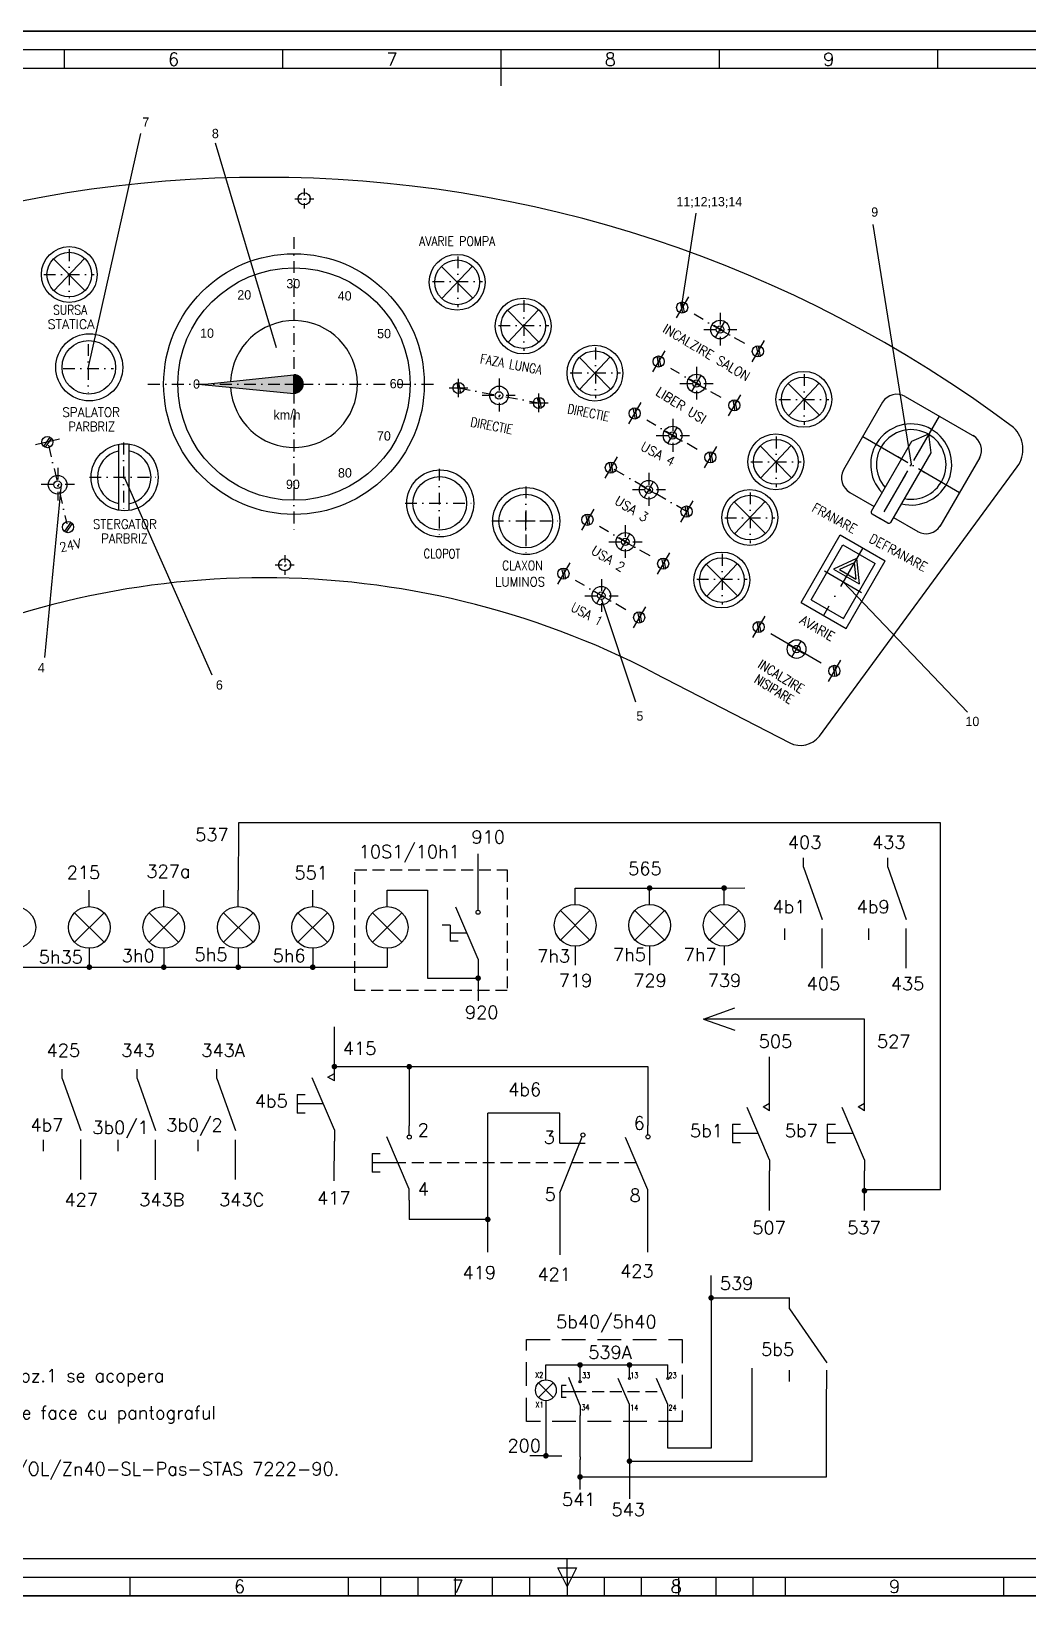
# Model space of a CAD drawing. Header units: millimetres. Extents: x 37 to 1354, y 67 to 1081.
# Drawn here: x 349.9 to 617.5, y 661.2 to 1081.2 of the extents above; entities that cross this region are included whole.
import ezdxf
from ezdxf.enums import TextEntityAlignment as Align

# ---------------------------------------------------------------- set-up
doc = ezdxf.new("R2010")
doc.units = ezdxf.units.MM
for name, pattern in [('ACAD_ISO10W100', [18, 12, -3, 0, -3]), ('DASHDOT2', [12.7, 6.35, -3.175, 0, -3.175]), ('DASHED2', [9.525, 6.35, -3.175]), ('HIDDEN2', [4.7625, 3.175, -1.5875])]:
    doc.linetypes.add(name, pattern=pattern)
for name, color, linetype in [('AXE', 1, 'DASHDOT2'), ('CONTUR', 3, 'Continuous'), ('COTE', 1, 'Continuous'), ('LIN_SUB', 7, 'Continuous')]:
    doc.layers.add(name, color=color, linetype=linetype)
doc.styles.add('ISO', font='SIMPLEX.shx')
doc.styles.add('ISOCP', font='SIMPLEX.SHX')
doc.styles.add('ROMANS', font='romans', dxfattribs={"width": 0.8})
doc.styles.add('simplex', font='simplex.shx', dxfattribs={"width": 0.8})

msp = doc.modelspace()

# ---------------------------------------------------------------- hatches: boundary and pattern name
for points in [[(420.459, 984.02), (420.459, 989.02), (395.679, 986.446)], [(420.459, 989.02), (420.459, 986.52), (422.959, 986.52, 0.4142136)], [(422.959, 986.52), (420.459, 986.52), (420.459, 984.02, 0.4142136)]]:
    msp.add_hatch(color=1).paths.add_polyline_path(points)

# ---------------------------------------------------------------- linework, layer by layer
at = {"color": 240}
for p, q in [((878.055, 1081.233), (37.055, 1081.233)), ((37.055, 1081.233), (631.055, 1081.233)), ((199.762, 1081.233), (675.262, 1081.233)), ((873.055, 1076.233), (42.055, 1076.233)), ((42.055, 666.233), (873.055, 666.233)), ((37.055, 661.233), (878.055, 661.233)), ((957.055, 661.233), (37.055, 661.233))]:
    msp.add_line(p, q, dxfattribs=at)
at = {"color": 70}
for p, q in [((358.798, 1071.233), (358.798, 1076.233)), ((417.438, 1071.233), (417.438, 1076.233)), ((476.078, 1066.579), (476.078, 1076.233)), ((534.718, 1071.233), (534.718, 1076.233)), ((593.358, 1071.233), (593.358, 1076.233)), ((868.055, 1071.233), (47.055, 1071.233)), ((47.055, 671.233), (868.055, 671.233)), ((493.799, 663.733), (491.299, 668.733)), ((491.299, 668.733), (496.299, 668.733)), ((493.799, 666.233), (493.799, 671.233)), ((496.299, 668.733), (493.799, 663.733)), ((376.499, 661.233), (376.499, 666.233)), ((435.139, 661.233), (435.139, 666.233)), ((435.139, 661.233), (435.139, 666.233)), ((443.799, 661.233), (443.799, 666.233)), ((453.799, 661.233), (453.799, 666.233)), ((463.799, 661.233), (463.799, 666.233)), ((473.799, 661.233), (473.799, 666.233)), ((483.799, 661.233), (483.799, 666.233)), ((493.799, 666.233), (493.799, 661.233)), ((503.799, 661.233), (503.799, 666.233)), ((513.799, 661.233), (513.799, 666.233)), ((523.799, 661.233), (523.799, 666.233)), ((533.799, 661.233), (533.799, 666.233)), ((543.799, 661.233), (543.799, 666.233)), ((552.419, 661.233), (552.419, 666.233)), ((552.419, 661.233), (552.419, 666.233)), ((611.059, 661.233), (611.059, 666.233))]:
    msp.add_line(p, q, dxfattribs=at)
at = {"color": 1}
for p, q in [((365.215, 990.73), (379.343, 1053.752)), ((415.762, 996.271), (399.392, 1051.185)), ((524.493, 1007.052), (528.469, 1032.371)), ((586.27, 965.055), (575.948, 1029.38)), ((532.704, 1002.408), (537.034, 999.908)), ((533.619, 998.992), (536.119, 1003.323)), ((395.679, 986.446), (420.459, 989.02)), ((420.459, 984.02), (420.459, 989.02)), ((420.459, 984.02), (420.459, 989.02)), ((420.459, 984.02), (420.459, 989.02)), ((420.459, 984.02), (420.459, 989.02)), ((464.643, 982.972), (464.643, 987.972)), ((526.381, 987.908), (530.711, 985.408)), ((527.296, 984.492), (529.796, 988.823)), ((395.679, 986.446), (420.459, 984.02)), ((417.959, 986.52), (422.959, 986.52)), ((417.959, 986.52), (422.959, 986.52)), ((417.959, 986.52), (422.959, 986.52)), ((417.959, 986.52), (422.959, 986.52)), ((462.143, 985.472), (467.143, 985.472)), ((486.233, 978.96), (486.233, 983.96)), ((483.733, 981.46), (488.733, 981.46)), ((520.87, 970.554), (523.37, 974.884)), ((519.955, 973.969), (524.286, 971.469)), ((357.978, 959.606), (353.499, 913.119)), ((374.86, 961.52), (398.438, 908.427)), ((513.541, 959.408), (517.871, 956.908)), ((514.456, 955.992), (516.956, 960.323)), ((507.27, 945.408), (511.6, 942.908)), ((508.185, 941.992), (510.685, 946.323)), ((562.961, 936.365), (572.887, 930.557)), ((567.924, 933.461), (601.277, 898.47)), ((500.821, 930.969), (505.151, 928.469)), ((501.736, 927.554), (504.236, 931.884)), ((503.013, 928.719), (512.13, 901.241)), ((553.25, 916.627), (557.58, 914.127)), ((554.165, 913.212), (556.665, 917.542)), ((405.589, 868.747), (405.491, 850.639)), ((594.101, 868.747), (405.589, 868.747)), ((594.101, 770.33), (594.101, 868.747)), ((469.897, 849.111), (469.897, 860.418)), ((445.491, 850.639), (456.351, 850.639)), ((456.351, 850.639), (456.351, 827.032)), ((469.897, 845.273), (469.897, 849.111)), ((495.963, 851.219), (535.963, 851.219)), ((535.963, 851.219), (541.482, 851.246)), ((462.397, 841.24), (460.219, 841.24)), ((462.397, 841.24), (462.397, 836.981)), ((466.897, 839.111), (462.397, 839.111)), ((464.576, 836.981), (462.397, 836.981)), ((469.897, 832.111), (469.897, 829.111)), ((456.351, 827.032), (469.897, 827.032)), ((573.649, 770.33), (594.101, 770.33))]:
    msp.add_line(p, q, dxfattribs=at)
at = {"color": 2}
for p, q in [((524.203, 1008.495), (524.783, 1005.609)), ((524.693, 1008.58), (525.272, 1005.693)), ((524.693, 1008.58), (525.272, 1005.693)), ((544.589, 996.717), (545.168, 993.831)), ((545.078, 996.802), (545.658, 993.915)), ((517.88, 993.995), (518.46, 991.109)), ((518.37, 994.08), (518.949, 991.193)), ((518.37, 994.08), (518.949, 991.193)), ((464.146, 986.888), (464.726, 984.001)), ((464.636, 986.972), (465.216, 984.086)), ((464.636, 986.972), (465.216, 984.086)), ((485.791, 982.875), (486.371, 979.988)), ((486.281, 982.959), (486.861, 980.073)), ((584.596, 983.182), (603.181, 972.452)), ((511.455, 980.056), (512.035, 977.17)), ((511.944, 980.141), (512.524, 977.255)), ((511.944, 980.141), (512.524, 977.255)), ((538.266, 982.217), (538.845, 979.331)), ((538.755, 982.302), (539.335, 979.415)), ((578.529, 981.649), (568.03, 963.461)), ((354.911, 972.278), (353.226, 969.864)), ((355.311, 971.983), (353.626, 969.569)), ((355.311, 971.983), (353.626, 969.569)), ((373.314, 970.426), (373.317, 952.565)), ((376.104, 970.426), (376.102, 952.565)), ((586.294, 971.078), (575.482, 952.352)), ((590.875, 973.032), (586.294, 971.078)), ((590.875, 973.032), (591.474, 968.088)), ((531.84, 968.279), (532.42, 965.392)), ((532.33, 968.363), (532.91, 965.477)), ((591.474, 968.088), (580.665, 949.361)), ((604.606, 966.816), (593.924, 948.312)), ((505.04, 965.495), (505.62, 962.609)), ((505.53, 965.58), (506.109, 962.693)), ((505.53, 965.58), (506.109, 962.693)), ((525.426, 953.717), (526.005, 950.831)), ((525.915, 953.802), (526.495, 950.915)), ((569.735, 957.44), (576.248, 953.679)), ((360.495, 949.407), (358.811, 946.993)), ((498.769, 951.495), (499.349, 948.609)), ((499.259, 951.58), (499.838, 948.693)), ((499.259, 951.58), (499.838, 948.693)), ((575.718, 951.665), (577.861, 950.428)), ((579.952, 949.221), (577.809, 950.458)), ((581.43, 950.687), (587.958, 946.919)), ((360.895, 949.112), (359.21, 946.698)), ((556.612, 927.868), (567.112, 946.054)), ((567.112, 946.054), (579.236, 939.054)), ((559.344, 928.6), (567.843, 943.32)), ((567.843, 943.32), (576.503, 938.32)), ((492.32, 937.056), (492.9, 934.17)), ((492.81, 937.141), (493.389, 934.255)), ((492.81, 937.141), (493.389, 934.255)), ((519.155, 939.717), (519.734, 936.831)), ((519.644, 939.802), (520.224, 936.915)), ((568.004, 923.6), (576.503, 938.32)), ((568.736, 920.868), (579.236, 939.054)), ((559.344, 928.6), (568.004, 923.6)), ((512.706, 925.279), (513.285, 922.392)), ((513.195, 925.363), (513.775, 922.477)), ((556.612, 927.868), (568.736, 920.868)), ((544.75, 922.715), (545.329, 919.828)), ((545.239, 922.799), (545.819, 919.913)), ((545.239, 922.799), (545.819, 919.913)), ((565.135, 910.937), (565.715, 908.05)), ((565.625, 911.022), (566.204, 908.135)), ((530.441, 816.059), (538.817, 819.047)), ((530.441, 816.059), (538.817, 813.072)), ((573.659, 816.059), (530.441, 816.059)), ((573.659, 805.966), (573.659, 816.059))]:
    msp.add_line(p, q, dxfattribs=at)
at = {"color": 1, "linetype": 'HIDDEN2'}
for p, q in [((436.802, 856.072), (477.701, 856.072)), ((436.802, 823.691), (436.802, 856.072)), ((477.701, 856.072), (477.701, 823.691)), ((477.701, 823.691), (436.802, 823.691)), ((512.431, 777.451), (448.39, 777.451)), ((495.77, 716.046), (519.335, 716.046))]:
    msp.add_line(p, q, dxfattribs=at)
at = {"color": 1, "linetype": 'DASHED2'}
for p, q in [((482.893, 730.048), (524.712, 730.048)), ((482.893, 708.047), (482.893, 730.048)), ((524.712, 730.048), (524.712, 708.047)), ((524.712, 708.047), (482.893, 708.047))]:
    msp.add_line(p, q, dxfattribs=at)
at = {"color": 1, "const_width": 0.75}
for points in [[(515.588, 851.219, 1), (516.338, 851.219, 1)], [(535.588, 851.219, 1), (536.338, 851.219, 1)], [(469.525, 827.032, 1), (470.275, 827.032, 1)]]:
    msp.add_lwpolyline(points, format="xyb", close=True, dxfattribs=at)
at = {"color": 1, "flags": 128}
msp.add_lwpolyline([(469.897, 832.111), (463.897, 846.111)], dxfattribs=at)
at = {"color": 2, "const_width": 0.75}
msp.add_lwpolyline([(573.274, 769.955, 1), (574.024, 769.955, 1)], format="xyb", close=True, dxfattribs=at)
at = {"color": 2}
for centre, radius in [((360.117, 1015.923), 7.5), ((420.459, 986.52), 35), ((464.273, 1013.848), 7.5), ((482.023, 1002.098), 7.5), ((524.7, 1007.08), 1.5), ((365.491, 991.012), 9), ((534.869, 1001.158), 2.5), ((534.869, 1001.158), 1), ((501.273, 989.444), 7.5), ((545.03, 995.303), 1.5), ((518.377, 992.58), 1.5), ((528.546, 986.658), 2.5), ((528.546, 986.658), 1), ((557.363, 982.423), 7.5), ((464.643, 985.472), 1.5), ((475.505, 983.473), 2.5), ((475.505, 983.473), 1), ((486.233, 981.46), 1.5), ((511.952, 978.641), 1.5), ((538.707, 980.803), 1.5), ((522.12, 972.719), 2.5), ((354.232, 970.941), 1.5), ((374.985, 961.496), 9), ((522.12, 972.719), 1), ((549.863, 965.657), 7.5), ((532.282, 966.864), 1.5), ((356.983, 959.5), 2.5), ((459.735, 954.496), 9), ((505.537, 964.08), 1.5), ((356.983, 959.5), 1), ((482.835, 949.746), 9), ((515.706, 958.158), 2.5), ((515.706, 958.158), 1), ((542.869, 950.68), 7.5), ((525.867, 952.303), 1.5), ((359.778, 948.11), 1.5), ((499.266, 950.08), 1.5), ((509.435, 944.158), 2.5), ((509.435, 944.158), 1), ((535.369, 933.914), 7.5), ((492.817, 935.641), 1.5), ((519.596, 938.303), 1.5), ((502.986, 929.719), 2.5), ((502.986, 929.719), 1), ((513.147, 923.864), 1.5), ((545.247, 921.299), 1.5), ((555.415, 915.377), 2.5), ((555.415, 915.377), 1), ((565.577, 909.522), 1.5)]:
    msp.add_circle(centre, radius, dxfattribs=at)
at = {"color": 1}
for centre, radius in [((420.459, 986.52), 31.204), ((469.897, 844.727), 0.546)]:
    msp.add_circle(centre, radius, dxfattribs=at)
for radius, start, end in [(17.028, 182.81118, 177.53366), (2.5, 270, 90)]:
    msp.add_arc((420.459, 986.52), radius, start, end, dxfattribs=at)
at = {"color": 2}
for centre, radius, start, end in [((582.353, 979.287), 4.495, 59.93462, 148.30258), ((600.57, 968.794), 4.495, 331.81094, 60.1789), ((374.86, 961.49), 7.2, 102.70103, 257.62063), ((374.86, 961.49), 7.2, 280.11835, 80.04829), ((571.987, 961.329), 4.495, 151.6972, 240.0719), ((576.013, 952.151), 0.568, 159.20246, 238.68162), ((580.224, 949.72), 0.568, 241.3249, 320.80406), ((590.193, 950.818), 4.495, 239.82762, 328.19559)]:
    msp.add_arc(centre, radius, start, end, dxfattribs=at)
at = {"layer": 'AXE', "color": 1, "linetype": 'DASHDOT2', "ltscale": 0.3}
for p, q in [((423.209, 1039.019), (423.209, 1033.701)), ((420.655, 1036.27), (425.771, 1036.27)), ((415.371, 938.02), (420.542, 938.02)), ((417.959, 940.604), (417.959, 935.331))]:
    msp.add_line(p, q, dxfattribs=at)
at = {"layer": 'AXE', "color": 1, "linetype": 'DASHDOT2', "ltscale": 0.5}
for p, q in [((420.459, 1026.001), (420.459, 988.52)), ((360.117, 1022.698), (360.117, 1009.622)), ((464.459, 1020.808), (464.459, 1007.2)), ((353.275, 1015.911), (366.78, 1015.911)), ((457.617, 1014.02), (471.122, 1014.02)), ((482.209, 1009.058), (482.209, 995.45)), ((541.496, 997.374), (527.938, 1005.245)), ((534.896, 1005.661), (534.896, 996.872)), ((475.367, 1002.27), (488.872, 1002.27)), ((530.482, 1001.205), (539.413, 1001.205)), ((365.215, 997.245), (365.215, 984.216)), ((501.459, 996.308), (501.459, 982.7)), ((358.462, 990.73), (371.967, 990.73)), ((475.533, 987.976), (475.533, 979.187)), ((494.617, 989.52), (508.122, 989.52)), ((535.173, 982.874), (521.615, 990.745)), ((528.522, 991.161), (528.522, 982.372)), ((557.459, 989.192), (557.459, 975.584)), ((381.238, 986.52), (418.459, 986.52)), ((420.459, 984.52), (420.459, 947.237)), ((422.459, 986.52), (459.37, 986.52)), ((464.643, 985.472), (486.233, 981.46)), ((470.957, 983.52), (479.888, 983.52)), ((524.108, 986.705), (533.039, 986.705)), ((550.617, 982.404), (564.122, 982.404)), ((528.747, 968.935), (515.19, 976.807)), ((522.148, 977.161), (522.148, 968.372)), ((374.709, 970.801), (374.709, 952.179)), ((517.733, 972.705), (526.665, 972.705)), ((549.959, 972.442), (549.959, 958.834)), ((354.551, 970.124), (359.459, 949.014)), ((582.57, 967.039), (589.889, 962.813)), ((588.417, 968.774), (583.985, 961.098)), ((357.001, 964.062), (357.001, 955.273)), ((459.459, 963.801), (459.459, 945.179)), ((525.879, 952.314), (505.556, 964.114)), ((515.733, 962.661), (515.733, 953.872)), ((543.117, 965.654), (556.622, 965.654)), ((352.587, 959.606), (361.518, 959.606)), ((365.545, 961.52), (384.175, 961.52)), ((482.709, 959.051), (482.709, 940.429)), ((511.319, 958.205), (520.25, 958.205)), ((450.295, 954.52), (468.925, 954.52)), ((542.959, 957.442), (542.959, 943.834)), ((473.545, 949.77), (492.175, 949.77)), ((536.117, 950.654), (549.622, 950.654)), ((516.062, 940.374), (502.504, 948.245)), ((509.411, 948.661), (509.411, 939.872)), ((504.997, 944.205), (513.928, 944.205)), ((535.459, 940.942), (535.459, 927.334)), ((509.613, 925.935), (496.055, 933.807)), ((503.013, 934.161), (503.013, 925.372)), ((528.617, 934.154), (542.122, 934.154)), ((498.599, 929.705), (507.53, 929.705))]:
    msp.add_line(p, q, dxfattribs=at)
at = {"layer": 'AXE', "color": 1, "linetype": 'ACAD_ISO10W100'}
for p, q in [((573.21, 972.435), (599.192, 957.437)), ((485.209, 949.74), (480.209, 949.74)), ((482.709, 947.24), (482.709, 952.24))]:
    msp.add_line(p, q, dxfattribs=at)
at = {"layer": 'CONTUR', "color": 3}
for p, q in [((561.558, 891.989), (614.66, 964.281)), ((517.069, 909.042), (553.584, 890.19)), ((557.306, 856.816), (557.306, 859.316)), ((557.306, 856.816), (562.278, 842.806)), ((579.892, 856.816), (579.892, 859.316)), ((579.892, 856.816), (584.865, 842.806)), ((358.237, 800.098), (358.237, 802.598)), ((378.31, 800.094), (378.31, 802.594)), ((399.774, 800.094), (399.774, 802.594)), ((431.306, 799.452), (431.306, 803.289)), ((358.237, 800.098), (363.21, 786.088)), ((378.31, 800.094), (383.282, 786.084)), ((399.774, 800.094), (404.746, 786.084)), ((429.574, 800.452), (431.306, 801.452)), ((431.306, 799.452), (429.574, 800.452)), ((548.172, 791.451), (548.172, 795.289)), ((573.659, 791.451), (573.659, 795.289)), ((546.44, 792.451), (548.172, 793.451)), ((548.172, 791.451), (546.44, 792.451)), ((571.927, 792.451), (573.659, 793.451)), ((573.659, 791.451), (571.927, 792.451)), ((431.306, 786.289), (431.306, 783.289)), ((431.285, 772.621), (431.306, 783.289)), ((451.407, 770.41), (445.407, 784.41)), ((491.835, 769.409), (497.835, 784.409)), ((515.521, 770.242), (509.521, 784.242)), ((548.172, 778.289), (548.172, 775.289)), ((573.659, 778.289), (573.659, 775.289)), ((553.514, 738.249), (553.514, 741.249)), ((497.269, 712.299), (494.269, 719.799)), ((510.553, 712.546), (507.553, 719.546)), ((520.836, 712.544), (517.836, 719.544))]:
    msp.add_line(p, q, dxfattribs=at)
at = {"layer": 'CONTUR', "color": 3, "flags": 128}
for points in [[(431.306, 786.289), (425.306, 800.289)], [(548.172, 778.289), (542.172, 792.289)], [(573.659, 778.289), (567.659, 792.289)], [(491.835, 782.731), (498.665, 782.731)], [(553.514, 738.249), (563.514, 723.749)]]:
    msp.add_lwpolyline(points, dxfattribs=at)
at = {"layer": 'CONTUR', "color": 3}
for centre, radius in [((423.209, 1036.27), 1.625), ((417.959, 938.02), 1.625), ((498.038, 784.916), 0.546), ((451.407, 784.363), 0.546), ((515.521, 784.43), 0.546)]:
    msp.add_circle(centre, radius, dxfattribs=at)
for centre, radius, start, end in [((412.459, 707.02), 335, 53.08859, 126.91141), ((608.209, 969.013), 8, 323.73923, 47.11691), ((412.459, 707.02), 227.5, 62.62418, 117.37582), ((556.459, 896.02), 6.5, 243.75189, 321.66603)]:
    msp.add_arc(centre, radius, start, end, dxfattribs=at)
at = {"layer": 'COTE', "color": 7, "linetype": 'Continuous'}
for p, q in [((420.459, 984.52), (420.459, 988.52)), ((418.459, 986.52), (422.459, 986.52))]:
    msp.add_line(p, q, dxfattribs=at)
at = {"layer": 'COTE', "color": 1}
for p, q in [((365.491, 846.239), (365.491, 850.639)), ((385.491, 846.239), (385.491, 850.639)), ((405.491, 846.239), (405.491, 850.639)), ((425.491, 846.239), (425.491, 850.639)), ((445.491, 846.239), (445.491, 850.639)), ((495.963, 846.819), (495.963, 851.219)), ((515.963, 846.819), (515.963, 851.219)), ((535.963, 846.819), (535.963, 851.219)), ((369.451, 836.679), (361.531, 844.599)), ((369.451, 844.599), (361.531, 836.679)), ((389.451, 836.679), (381.531, 844.599)), ((389.451, 844.599), (381.531, 836.679)), ((409.451, 844.599), (401.531, 836.679)), ((409.451, 836.679), (401.531, 844.599)), ((429.451, 836.679), (421.531, 844.599)), ((429.451, 844.599), (421.531, 836.679)), ((449.451, 844.599), (441.531, 836.679)), ((449.451, 836.679), (441.531, 844.599)), ((499.923, 845.179), (492.004, 837.259)), ((499.923, 837.259), (492.004, 845.179)), ((519.923, 837.259), (512.004, 845.179)), ((519.923, 845.179), (512.004, 837.259)), ((539.923, 837.259), (532.004, 845.179)), ((539.923, 845.179), (532.004, 837.259)), ((365.491, 835.039), (365.491, 829.981)), ((385.491, 835.039), (385.491, 829.971)), ((405.491, 835.039), (405.491, 829.962)), ((425.491, 835.039), (425.491, 829.952)), ((445.491, 835.039), (445.491, 829.942)), ((495.963, 835.619), (495.963, 830.513)), ((515.963, 835.619), (515.963, 830.523)), ((535.963, 835.619), (535.963, 830.513)), ((234.016, 830.045), (445.491, 829.942))]:
    msp.add_line(p, q, dxfattribs=at)
at = {"layer": 'COTE', "color": 1, "const_width": 0.75}
for points in [[(365.115, 829.981, 1), (365.865, 829.981, 1)], [(385.116, 829.971, 1), (385.866, 829.971, 1)], [(405.116, 829.971, 1), (405.866, 829.971, 1)], [(425.116, 829.971, 1), (425.866, 829.971, 1)]]:
    msp.add_lwpolyline(points, format="xyb", close=True, dxfattribs=at)
at = {"layer": 'COTE', "color": 1}
for centre in [(345.491, 840.639), (365.491, 840.639), (385.491, 840.639), (405.491, 840.639), (425.491, 840.639), (445.491, 840.639), (495.963, 841.219), (515.963, 841.219), (535.963, 841.219)]:
    msp.add_circle(centre, 5.6, dxfattribs=at)
at = {"layer": 'LIN_SUB', "color": 1}
for p, q in [((355.901, 1020.179), (364.334, 1011.642)), ((364.227, 1020.269), (356.008, 1011.526)), ((460.057, 1018.104), (468.489, 1009.566)), ((468.383, 1018.194), (460.163, 1009.451)), ((526.38, 1009.974), (523.074, 1004.281)), ((477.807, 1006.354), (486.239, 997.816)), ((486.133, 1006.444), (477.913, 997.701)), ((520.057, 995.474), (516.751, 989.781)), ((546.703, 998.175), (543.397, 992.481)), ((497.057, 993.7), (505.489, 985.162)), ((505.383, 993.79), (497.163, 985.046)), ((540.38, 983.675), (537.074, 977.981)), ((553.147, 986.679), (561.579, 978.142)), ((561.473, 986.769), (553.253, 978.026)), ((513.632, 981.536), (510.326, 975.842)), ((357.485, 971.728), (351.086, 970.181)), ((507.217, 966.974), (503.911, 961.281)), ((533.955, 969.736), (530.649, 964.043)), ((545.647, 969.913), (554.079, 961.375)), ((553.973, 970.003), (545.753, 961.26)), ((527.54, 955.175), (524.234, 949.481)), ((538.653, 954.936), (547.085, 946.398)), ((546.979, 955.026), (538.76, 946.283)), ((500.946, 952.974), (497.64, 947.281)), ((521.269, 941.175), (517.963, 935.481)), ((494.497, 938.536), (491.191, 932.842)), ((531.153, 938.17), (539.585, 929.632)), ((539.479, 938.259), (531.26, 929.516)), ((571.552, 939.676), (565.376, 936.841)), ((565.376, 936.841), (572.27, 932.861)), ((570.89, 938.543), (566.937, 936.729)), ((566.937, 936.729), (571.349, 934.182)), ((570.89, 938.543), (571.349, 934.182)), ((571.552, 939.676), (572.27, 932.861)), ((514.82, 926.736), (511.514, 921.043)), ((546.927, 924.194), (543.621, 918.5)), ((562.042, 911.593), (548.485, 919.465)), ((567.249, 912.394), (563.944, 906.701)), ((469.897, 829.111), (469.906, 820.943))]:
    msp.add_line(p, q, dxfattribs=at)
at = {"layer": 'LIN_SUB', "color": 1, "linetype": 'ACAD_ISO10W100'}
for p, q in [((593.7, 977.926), (578.839, 952.183)), ((573.174, 942.554), (562.674, 924.368))]:
    msp.add_line(p, q, dxfattribs=at)
at = {"layer": 'LIN_SUB', "color": 2}
for p, q in [((552.267, 837.326), (552.273, 840.326)), ((562.252, 829.718), (562.273, 840.386)), ((562.267, 837.306), (562.273, 840.306)), ((574.854, 837.326), (574.86, 840.326)), ((584.839, 829.718), (584.86, 840.386)), ((584.854, 837.306), (584.86, 840.306)), ((431.306, 803.267), (431.327, 813.935)), ((431.306, 803.267), (515.521, 803.267)), ((451.407, 803.267), (451.407, 787.41)), ((515.521, 803.267), (515.521, 787.477)), ((548.172, 795.267), (548.193, 805.935)), ((573.659, 795.289), (573.659, 805.966)), ((421.306, 795.789), (421.306, 790.789)), ((421.306, 795.789), (423.485, 795.789)), ((428.306, 793.289), (421.306, 793.289)), ((423.485, 790.789), (421.306, 790.789)), ((491.835, 790.761), (472.495, 790.761)), ((472.495, 753.444), (472.495, 790.761)), ((491.835, 786.409), (491.835, 790.761)), ((451.407, 784.91), (451.407, 787.41)), ((491.835, 782.731), (491.835, 786.409)), ((515.521, 784.977), (515.521, 787.477)), ((538.172, 787.789), (538.172, 782.789)), ((538.172, 787.789), (540.35, 787.789)), ((563.659, 787.789), (563.659, 782.789)), ((563.659, 787.789), (565.838, 787.789)), ((353.199, 780.608), (353.205, 783.608)), ((363.184, 772.999), (363.205, 783.667)), ((363.199, 780.588), (363.205, 783.588)), ((373.271, 780.604), (373.277, 783.604)), ((383.256, 772.916), (383.277, 783.584)), ((383.271, 780.584), (383.277, 783.584)), ((394.735, 780.604), (394.741, 783.604)), ((404.72, 772.995), (404.741, 783.663)), ((404.735, 780.584), (404.741, 783.584)), ((545.172, 785.289), (538.172, 785.289)), ((540.35, 782.789), (538.172, 782.789)), ((570.659, 785.289), (563.659, 785.289)), ((565.838, 782.789), (563.659, 782.789)), ((441.407, 779.91), (441.407, 774.91)), ((441.407, 779.91), (443.586, 779.91)), ((448.407, 777.41), (441.407, 777.41)), ((443.586, 774.91), (441.407, 774.91)), ((548.151, 764.621), (548.172, 775.289)), ((573.638, 764.621), (573.659, 775.289)), ((451.407, 767.41), (451.407, 770.41)), ((491.835, 769.409), (491.838, 762.315)), ((515.521, 753.444), (515.521, 770.242)), ((451.407, 767.41), (451.407, 762.252)), ((472.495, 762.252), (451.407, 762.252)), ((491.838, 762.315), (491.842, 752.782)), ((532.471, 741.201), (532.471, 747.239)), ((532.471, 741.201), (532.471, 700.815)), ((532.471, 741.201), (535.829, 741.201)), ((535.829, 741.201), (553.514, 741.201)), ((488.106, 723.183), (520.836, 723.183)), ((488.106, 719.19), (488.106, 723.183)), ((497.269, 720.799), (497.269, 723.183)), ((510.553, 719.796), (510.553, 723.183)), ((520.836, 719.794), (520.836, 723.183)), ((490.086, 718.37), (486.126, 714.41)), ((490.086, 714.41), (486.126, 718.37)), ((497.269, 718.96), (497.269, 720.799)), ((543.493, 711.65), (543.514, 722.318)), ((543.514, 718.749), (543.514, 721.749)), ((553.514, 718.749), (553.514, 721.749)), ((563.494, 711.65), (563.514, 721.749)), ((563.514, 718.749), (563.514, 721.749)), ((493.521, 717.657), (492.271, 717.657)), ((492.271, 717.657), (492.271, 714.431)), ((492.271, 716.044), (495.77, 716.046)), ((493.521, 714.431), (492.271, 714.431)), ((488.106, 713.59), (488.106, 711.39)), ((488.106, 711.39), (488.106, 698.804)), ((497.269, 712.299), (497.269, 710.799)), ((497.269, 710.799), (497.269, 709.574)), ((510.553, 711.046), (510.553, 712.546)), ((510.553, 697.348), (510.553, 711.328)), ((520.836, 711.044), (520.836, 712.544)), ((520.836, 700.815), (520.836, 711.326)), ((543.493, 697.348), (543.493, 711.66)), ((563.494, 697.348), (563.494, 711.65)), ((497.269, 698.502), (497.269, 709.574)), ((488.106, 698.804), (483.823, 698.807)), ((488.106, 698.804), (492.389, 698.807)), ((497.269, 698.502), (497.269, 697.814)), ((497.269, 689.773), (497.269, 697.814)), ((510.553, 697.348), (543.493, 697.348)), ((510.553, 697.348), (510.553, 687.227)), ((532.471, 700.815), (520.836, 700.815)), ((520.836, 697.348), (521.211, 697.348)), ((563.491, 693.119), (563.494, 697.348)), ((497.644, 693.119), (548.397, 693.119)), ((548.397, 693.119), (563.491, 693.119))]:
    msp.add_line(p, q, dxfattribs=at)
at = {"layer": 'LIN_SUB', "color": 2, "const_width": 0.75}
for points in [[(430.931, 803.289, 1), (431.681, 803.289, 1)], [(451.032, 803.267, 1), (451.782, 803.267, 1)], [(472.12, 762.252, 1), (472.87, 762.252, 1)], [(532.096, 741.201, 1), (532.846, 741.201, 1)], [(496.894, 723.183, 1), (497.644, 723.183, 1)], [(510.178, 723.183, 1), (510.928, 723.183, 1)], [(487.729, 698.804, 1), (488.479, 698.804, 1)], [(510.178, 697.348, 1), (510.928, 697.348, 1)], [(496.894, 693.119, 1), (497.644, 693.119, 1)]]:
    msp.add_lwpolyline(points, format="xyb", close=True, dxfattribs=at)
at = {"layer": 'LIN_SUB', "color": 1}
for centre, radius in [((360.117, 1015.911), 6), ((464.273, 1013.835), 6), ((482.023, 1002.085), 6), ((365.365, 991.006), 7.2), ((501.273, 989.431), 6), ((557.363, 982.41), 6), ((549.863, 965.644), 6), ((459.61, 954.49), 7.2), ((482.709, 949.74), 7.2), ((542.869, 950.667), 6), ((535.369, 933.901), 6)]:
    msp.add_circle(centre, radius, dxfattribs=at)
at = {"layer": 'LIN_SUB', "color": 2}
for centre, radius in [((488.106, 716.39), 2.8), ((497.269, 718.687), 0.273), ((510.553, 719.523), 0.273), ((520.836, 719.521), 0.273)]:
    msp.add_circle(centre, radius, dxfattribs=at)
at = {"layer": 'LIN_SUB', "color": 1}
for radius, start, end in [(10.89, 255.94775, 224.05877), (9.348, 258.66641, 221.34011)]:
    msp.add_arc((586.201, 964.936), radius, start, end, dxfattribs=at)

# ---------------------------------------------------------------- texts
at = {"color": 50, "style": 'ISO'}
for s, p in [('6', (388.118, 1073.711)), ('7', (446.758, 1073.711)), ('8', (505.398, 1073.711)), ('9', (564.038, 1073.711)), ('6', (405.819, 663.711)), ('7', (464.459, 663.711)), ('8', (523.099, 663.711)), ('9', (581.739, 663.711))]:
    msp.add_text(s, height=3.5, dxfattribs=at).set_placement(p, align=Align.MIDDLE)
at = {"color": 1}
for s, p in [('7', (379.737, 1055.59)), ('8', (398.413, 1052.541)), ('11;12;13;14', (523.147, 1034.237)), ('9', (575.47, 1031.453)), ('4', (351.674, 909.116)), ('6', (399.492, 904.495)), ('5', (512.407, 896.161)), ('10', (600.774, 894.699))]:
    msp.add_text(s, height=2.5, dxfattribs=at).set_placement(p)
at = {"color": 2}
for s, p in [('30', (418.416, 1012.228)), ('20', (405.243, 1009.221)), ('40', (432.206, 1008.958)), ('10', (395.247, 998.937)), ('50', (442.79, 998.83)), ('0', (393.352, 985.283)), ('60', (446.155, 985.391)), ('km/h', (414.96, 976.977)), ('70', (442.741, 971.354)), ('80', (432.27, 961.435)), ('90', (418.301, 958.35))]:
    msp.add_text(s, height=2.5, dxfattribs=at).set_placement(p)
at = {"layer": 'COTE', "color": 1, "linetype": 'Continuous', "style": 'simplex'}
for s, width, p, p2 in [('AVARIE POMPA', 0.729706, (454.076, 1023.644), (474.49, 1023.644)), ('SURSA', 0.775108, (355.766, 1005.181), (364.901, 1005.181)), ('SPALATOR', 0.836127, (358.227, 977.716), (373.756, 977.716)), ('STERGATOR', 0.821048, (366.504, 947.665), (383.609, 947.665)), ('PARBRIZ', 0.825839, (368.688, 943.807), (381.272, 943.807))]:
    msp.add_text(s, height=2.5, dxfattribs=dict(at, width=width)).set_placement(p, p2, align=Align.FIT)
for s, rotation, width, p, p2 in [('STATICA', 360, 0.85941, (354.284, 1001.324), (366.869, 1001.324)), ('INCALZIRE SALON', 329.42032, 0.812797, (519.254, 1000.622), (541.913, 987.233)), ('FAZA LUNGA', 349.39427, 0.70757, (470.291, 992.15), (486.767, 989.065)), ('LIBER USI', 327.79755, 0.861966, (517.346, 983.779), (530.11, 975.741)), ('DIRECTIE', 348.64146, 0.741045, (493.715, 978.727), (504.872, 976.486)), ('PARBRIZ', 360, 0.825839, (359.836, 973.859), (372.421, 973.859)), ('DIRECTIE', 349.39427, 0.740981, (467.728, 975.159), (478.913, 973.065)), ('USA 4', 331.77988, 0.840861, (513.272, 968.974), (521.916, 964.335)), ('USA 3', 327.91259, 0.84953, (506.299, 954.55), (514.61, 949.338)), ('FRANARE', 331.3505, 0.786571, (559.294, 952.531), (570.717, 946.291)), ('24V', 12.42862, 0.873278, (357.781, 941.4), (363.466, 942.653)), ('DEFRANARE', 331.48551, 0.801699, (574.639, 944.244), (589.651, 936.088)), ('CLOPOT', 359.839, 0.705242, (455.282, 939.752), (465.105, 939.725)), ('USA 2', 328.06877, 0.84953, (500.027, 941.167), (508.353, 935.978)), ('CLAXON', 359.85837, 0.791988, (476.313, 936.593), (487.25, 936.566)), ('LUMINOS', 359.91782, 0.874381, (474.463, 932.212), (487.891, 932.193)), ('USA 1', 331.19165, 0.866025, (494.545, 925.828), (502.494, 921.456)), ('AVARIE', 329.66518, 0.794513, (556.05, 922.45), (564.703, 917.387)), ('INCALZIRE', 328.18139, 0.75841, (544.826, 910.58), (556.487, 903.344)), ('NISIPARE', 328.18573, 0.712937, (543.837, 906.566), (553.573, 900.526))]:
    msp.add_text(s, height=2.5, rotation=rotation, dxfattribs=dict(at, width=width)).set_placement(p, p2, align=Align.FIT)
at = {"layer": 'LIN_SUB', "color": 2, "style": 'ISOCP'}
for s, p in [('537', (393.917, 863.782)), ('910', (468.106, 863.148)), ('403', (553.086, 861.765)), ('433', (575.673, 861.765)), ('10S1/10h1', (437.849, 859.248)), ('215', (359.426, 853.66)), ('327a', (380.824, 853.995)), ('551', (420.579, 853.556)), ('565', (510.193, 854.705)), ('4b1', (548.963, 844.435)), ('4b9', (571.55, 844.435)), ('5h35', (351.917, 830.964)), ('3h0', (374.193, 831.307)), ('5h5', (393.733, 831.624)), ('5h6', (414.723, 831.331)), ('7h3', (485.754, 831.25)), ('7h5', (506.11, 831.618)), ('7h7', (525.083, 831.618)), ('719', (491.549, 824.649)), ('729', (511.549, 824.659)), ('739', (531.549, 824.659)), ('405', (558.127, 823.798)), ('435', (580.714, 823.798)), ('920', (466.372, 816.085)), ('505', (545.262, 808.31)), ('527', (576.991, 808.31)), ('425', (354.018, 805.919)), ('343', (374.09, 805.915)), ('343A', (395.554, 805.915)), ('415', (433.576, 806.452)), ('4b6', (477.975, 795.388)), ('4b5', (409.921, 792.315)), ('3b0/2', (386.153, 785.833)), ('6', (511.649, 786.359)), ('4b7', (349.664, 785.833)), ('3b0/1', (366.294, 785.194)), ('2', (453.673, 784.528)), ('3', (487.526, 782.566)), ('5b1', (526.787, 784.315)), ('5b7', (552.274, 784.315)), ('427', (358.811, 765.804)), ('343B', (378.884, 765.8)), ('343C', (400.347, 765.8)), ('417', (426.653, 766.269)), ('4', (453.673, 768.707)), ('5', (487.773, 767.24)), ('8', (510.576, 766.96)), ('507', (543.519, 758.269)), ('537', (569.007, 758.269)), ('419', (465.721, 746.242)), ('421', (485.834, 745.769)), ('423', (508.031, 746.656)), ('539', (534.819, 743.345)), ('5b40/5h40', (490.835, 733.025)), ('539A', (499.467, 724.842)), ('5b5', (545.894, 725.657)), ('1. Inainte de montarea aparatelor,placa poz.1 se acopera', (246.465, 718.575)), ('Inscriptionarea simbolurilor aparatelor se face cu pantograful', (252.183, 708.63)), ('200', (477.776, 699.765)), ('2. Organele de asamblare se acopera AE/OL/Zn40-SL-Pas-STAS 7222-90.', (246.922, 693.544)), ('541', (492.409, 685.328)), ('543', (505.707, 682.601))]:
    msp.add_text(s, height=3.5, dxfattribs=at).set_placement(p)
at = {"layer": 'LIN_SUB', "color": 2, "style": 'ROMANS', "width": 0.8}
for s, p in [('X2', (485.212, 719.744)), ('X1', (485.293, 711.746))]:
    msp.add_text(s, height=1.5, dxfattribs=at).set_placement(p)
for tag, p, s in [('33', (497.83, 719.663), '2'), ('13', (510.754, 719.666), '1'), ('23', (521.038, 719.664), '1'), ('34', (497.619, 711.041), '1'), ('14', (510.754, 710.984), '2'), ('24', (521.038, 710.981), '2')]:
    msp.add_attdef(tag, p, s, height=1.5, dxfattribs=at)

doc.saveas('drawing.dxf')
